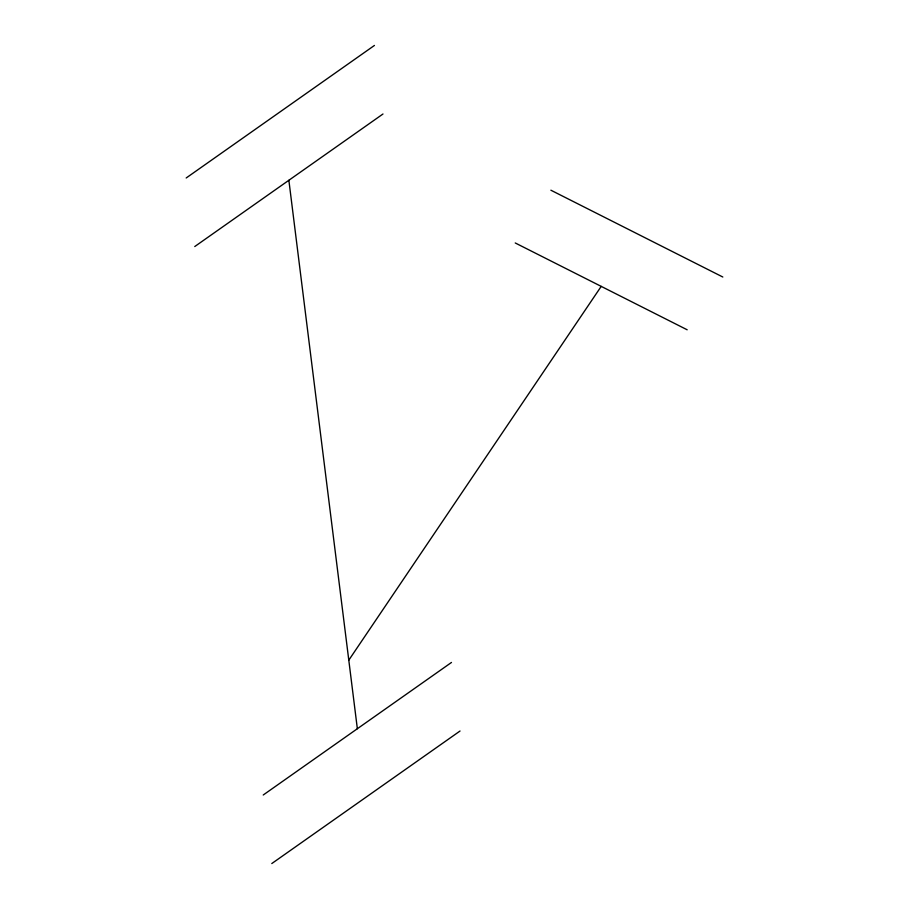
<?xml version="1.0" encoding="UTF-8"?>
<svg xmlns="http://www.w3.org/2000/svg" width="909" height="909" viewBox="0 0 909 909"><rect width="100%" height="100%" fill="white"/><g stroke="black" fill="none" stroke-linecap="round" stroke-linejoin="round"><path stroke-width="1.36" d="M348.795 660.173L601.213 286.38M186.186 177.982L374.428 45.45M194.753 246.544L382.984 114M263.235 795L451.478 662.456M271.791 863.55L460.034 731.018M550.877 190.197L722.814 277.018M515.244 242.964L687.17 329.785M288.869 180.277L357.351 728.723"/></g></svg>
